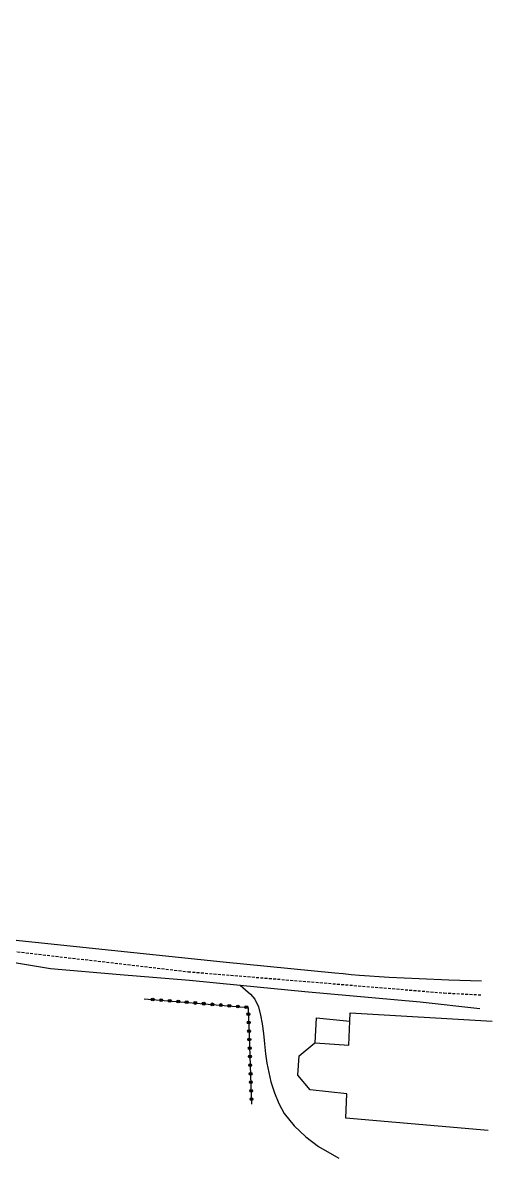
# Model space of a CAD drawing. Header units: millimetres. Extents: x 134000 to 134763, y 129004 to 130000.
# Drawn here: x 134407.6 to 134490.1, y 129341.4 to 129541 of the extents above; entities that cross this region are included whole.
import ezdxf

# ---------------------------------------------------------------- set-up
doc = ezdxf.new("R2010")
doc.units = ezdxf.units.MM
doc.linetypes.add('DASHED', pattern=[0.75, 0.5, -0.25])
doc.layers.get('0').update_dxf_attribs({"linetype": 'CONTINUOUS'})
for name, color, linetype in [('W0001', 6, 'DASHED'), ('W0008', 7, 'CONTINUOUS'), ('W0014', 7, 'CONTINUOUS'), ('W0017', 7, 'CONTINUOUS'), ('W0101', 7, 'CONTINUOUS'), ('W0104', 1, 'CONTINUOUS'), ('W0323', 7, 'CONTINUOUS')]:
    doc.layers.add(name, color=color, linetype=linetype)

# ---------------------------------------------------------------- blocks, each defined once
blk = doc.blocks.new('t323o')
at = {"color": 0, "linetype": 'Continuous'}
for radius in [0.25, 0.15]:
    blk.add_circle((0, 0), radius, dxfattribs=at)

msp = doc.modelspace()

# ---------------------------------------------------------------- linework, layer by layer
at = {"layer": 'W0001'}
msp.add_lwpolyline([(134292.93, 129540.98), (134294.43, 129535.29), (134298.27, 129527.44), (134304.57, 129516.36), (134311.35, 129504.85), (134319.95, 129489.86), (134330.76, 129471.76), (134340.69, 129454.43), (134351.72, 129435.13), (134362.65, 129414.27), (134369.82, 129400.7), (134378.45, 129388.78), (134388.15, 129382.54), (134395.77, 129379.42), (134402.15, 129378.21), (134436.61, 129374.18), (134481.57, 129370.45), (134488.02, 129370.11)], dxfattribs=at)
at = {"layer": 'W0008'}
for points in [[(134360.56, 129414.03), (134363.23, 129408.95), (134365.91, 129403.86), (134368.78, 129398.9), (134370.47, 129396.12), (134372.22, 129393.39), (134374.17, 129390.83), (134376.48, 129388.38), (134379, 129386.11), (134381.67, 129384.06), (134384.1, 129382.45), (134386.64, 129380.99), (134389.26, 129379.74), (134392.88, 129378.47), (134396.64, 129377.54), (134400.42, 129376.71), (134412.45, 129374.72), (134424.65, 129373.67), (134436.86, 129372.67), (134445.78, 129371.8), (134457.1, 129370.7), (134477.36, 129368.88), (134487.9, 129367.73)], [(134482.42, 129372.7), (134477.19, 129372.94), (134471.95, 129373.18), (134466.73, 129373.52), (134465.28, 129373.65), (134463.83, 129373.79), (134462.38, 129373.93), (134442.76, 129375.87), (134423.15, 129377.9), (134403.54, 129379.93)]]:
    msp.add_lwpolyline(points, dxfattribs=at)
at = {"layer": 'W0014'}
msp.add_lwpolyline([(134488.14, 129372.49), (134482.42, 129372.7)], dxfattribs=at)
at = {"layer": 'W0017'}
msp.add_lwpolyline([(134445.78, 129371.8), (134446.68, 129371.02), (134447.59, 129370.23), (134448.34, 129369.35), (134448.96, 129368.02), (134449.34, 129366.53), (134449.63, 129365.03), (134449.88, 129363.29), (134450.01, 129361.52), (134450.2, 129359.77), (134450.46, 129358.11), (134450.77, 129356.46), (134451.17, 129354.84), (134451.79, 129352.9), (134452.56, 129351.01), (134453.51, 129349.24), (134455.23, 129347.07), (134457.3, 129345.15), (134459.52, 129343.45), (134463.09, 129341.38)], dxfattribs=at)
at = {"layer": 'W0101'}
for points in [[(134464.87, 129361.27), (134465.04, 129365.51), (134465.11, 129366.95), (134490.06, 129365.48)], [(134464.51, 129352.71), (134458.04, 129353.42), (134455.91, 129355.99), (134456.14, 129359.41), (134458.88, 129361.68), (134458.95, 129361.67), (134464.87, 129361.27)], [(134489.36, 129346.24), (134464.33, 129348.46), (134464.51, 129352.71)]]:
    msp.add_lwpolyline(points, dxfattribs=at)
at = {"layer": 'W0104'}
msp.add_lwpolyline([(134458.95, 129361.67), (134459.17, 129366.05), (134465.04, 129365.51)], dxfattribs=at)
at = {"layer": 'W0323'}
msp.add_lwpolyline([(134428.9, 129369.43), (134447.17, 129367.91), (134447.78, 129350.92)], dxfattribs=at)

# ---------------------------------------------------------------- block references
for p, rotation in [((134430.39, 129369.3), 355.2623157122155), ((134431.89, 129369.18), 355.2623157122155), ((134433.38, 129369.05), 355.2623157122155), ((134434.88, 129368.93), 355.2623157122155), ((134436.37, 129368.81), 355.2623157122155), ((134437.87, 129368.68), 355.2623157122155), ((134439.36, 129368.56), 355.2623157122155), ((134440.86, 129368.43), 355.2623157122155), ((134442.35, 129368.31), 355.2623157122155), ((134443.85, 129368.19), 355.2623157122155), ((134445.34, 129368.06), 355.2623157122155), ((134446.84, 129367.94), 355.2623157122155), ((134447.21, 129366.74), 272.0664596241552), ((134447.26, 129365.24), 272.0664596241552), ((134447.32, 129363.74), 272.0664596241552), ((134447.37, 129362.25), 272.0664596241552), ((134447.43, 129360.75), 272.0664596241552), ((134447.48, 129359.25), 272.0664596241552), ((134447.53, 129357.75), 272.0664596241552), ((134447.59, 129356.25), 272.0664596241552), ((134447.64, 129354.75), 272.0664596241552), ((134447.7, 129353.25), 272.0664596241552), ((134447.75, 129351.75), 272.0664596241552)]:
    msp.add_blockref('t323o', p, dxfattribs=dict(at, rotation=rotation))

doc.saveas('drawing.dxf')
